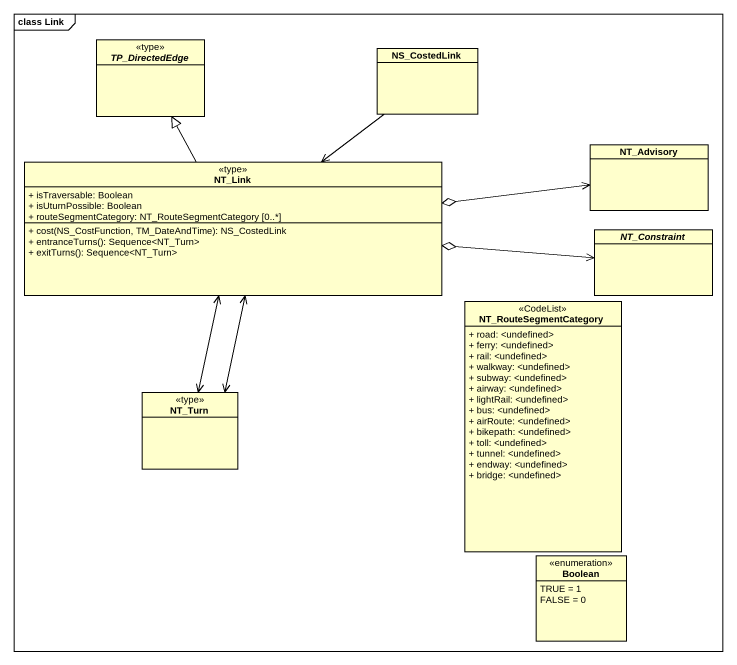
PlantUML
@startuml
mainframe class Link
hide circle
hide empty members
skinparam classAttributeIconSize 0
abstract class TP_DirectedEdge <<type>>
class NS_CostedLink
class NT_Link <<type>> {
  + isTraversable: Boolean
  + isUturnPossible: Boolean
  + routeSegmentCategory: NT_RouteSegmentCategory [0..*]
  + cost(NS_CostFunction, TM_DateAndTime): NS_CostedLink
  + entranceTurns(): Sequence<NT_Turn>
  + exitTurns(): Sequence<NT_Turn>
}
class NT_Advisory
abstract class NT_Constraint
class NT_RouteSegmentCategory <<CodeList>> {
  + road: <undefined>
  + ferry: <undefined>
  + rail: <undefined>
  + walkway: <undefined>
  + subway: <undefined>
  + airway: <undefined>
  + lightRail: <undefined>
  + bus: <undefined>
  + airRoute: <undefined>
  + bikepath: <undefined>
  + toll: <undefined>
  + tunnel: <undefined>
  + endway: <undefined>
  + bridge: <undefined>
}
class NT_Turn <<type>>
enum Boolean {
  TRUE = 1
  FALSE = 0
}
NT_Link -up-|> TP_DirectedEdge
NT_Link <-up- NS_CostedLink
NT_Advisory <-left-o NT_Link
NT_Constraint <-left-o NT_Link
NT_Turn <-up-> NT_Link
NT_Turn <-up-> NT_Link
@enduml
